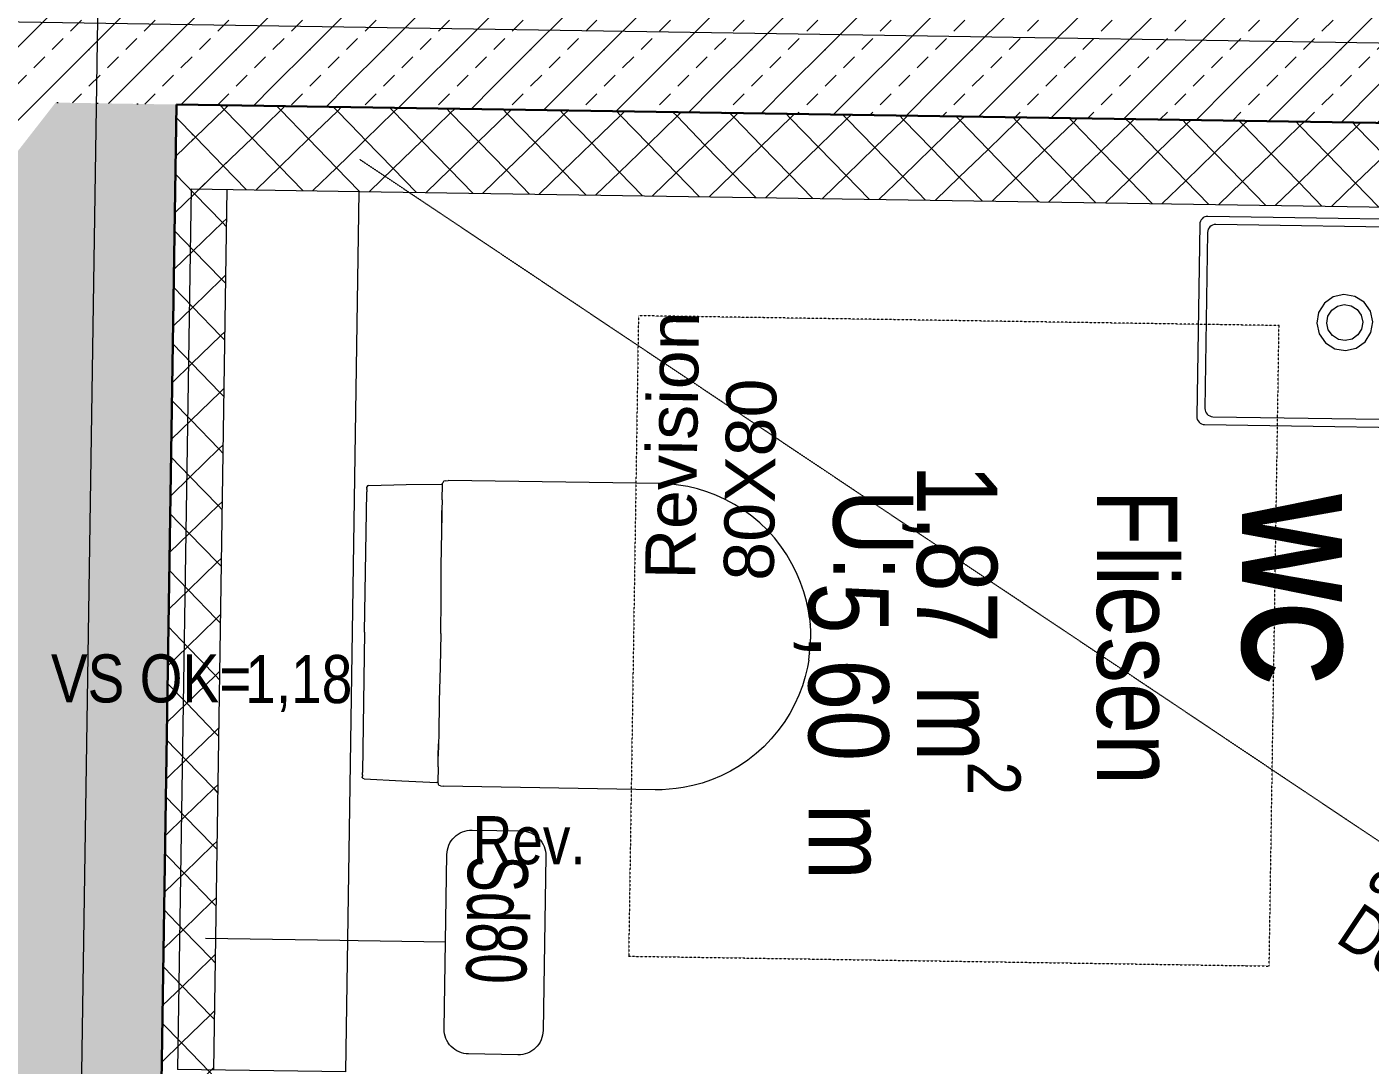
# Model space of a CAD drawing. Header units: metres. Extents: x -16782 to 57285, y -22997 to 18599.
# Drawn here: x -3548 to -1870, y 271 to 1568 of the extents above; entities that cross this region are included whole.
import ezdxf
from ezdxf.enums import TextEntityAlignment as Align

# ---------------------------------------------------------------- set-up
doc = ezdxf.new("R2010")
doc.units = ezdxf.units.M
doc.header["$MEASUREMENT"] = 0
doc.set_wipeout_variables(frame=1)
for name, pattern in [('Punktlinie weit', [0.05, 0, -0.05]), ('Strichlinie eng', [0.1, 0.075, -0.025]), ('Wipeout_Contour', [1, 0, -1])]:
    doc.linetypes.add(name, pattern=pattern)
for name, color, linetype in [('11__100 Achsraster', 7, 'Continuous'), ('120 Wand Innen tragend', 7, 'Continuous'), ('130 Wand Innen', 7, 'Continuous'), ('220 Bodenaufbau', 7, 'Continuous'), ('230 Decke abgehaengt', 7, 'Continuous'), ('540 Sanitaer Text', 7, 'Continuous'), ('540 Sanitaereinrichtung', 7, 'Continuous'), ('721  Revisionstür', 7, 'Continuous'), ('721  Revisionstür Text', 7, 'Continuous'), ('810 Raumstempel', 7, 'Continuous'), ('930 Beschriftung Allgemein', 7, 'Continuous'), ('936 Beschriftung Aufbauten', 7, 'Continuous'), ('Neubau_130 Wand Innen', 7, 'Continuous')]:
    doc.layers.add(name, color=color, linetype=linetype)
doc.styles.add('ERSTELLTER_STIL_1', font='ARIALN.TTF')
doc.styles.add('ERSTELLTER_STIL_2', font='arial.ttf')
doc.styles.add('ERSTELLTER_STIL_3', font='ARIALNB.TTF')
doc.styles.add('ERSTELLTER_STIL_4', font='arialbd.ttf')
doc.styles.add('ERSTELLTER_STIL_7', font='ARIALN.TTF', dxfattribs={"width": 0.8})
doc.linetypes.add('Grenze Bezirk', pattern='A,0,[2,22HAUS116_408 STG1 _ 1.Stock_IndexB_2026-08-161.Shx,S=0.001587,R=0,X=0,Y=0],-0.25,0', length=0.25)
pattern_1 = [(45, (0, 0), (-0.04596194, 0.04596194), [0.0195, -0.013]), (45, (-0.02298, 0.02298), (-0.04596194, 0.04596194), [0.065, 0])]
pattern_2 = [(314.1212, (0, 0), (0.03589344, 0.03480892), [0.05, 0]), (44.1212, (0, 0), (-0.03480892, 0.03589344), [0.05, 0])]
pattern_3 = [(224.1212, (0, 0), (-0.03480892, 0.03589344), [0.05, 0]), (314.1212, (0, 0), (0.03589344, 0.03480892), [0.05, 0])]

# ---------------------------------------------------------------- blocks, each defined once
blk = doc.blocks.new('Decke_3_1', base_point=(-14.8205, 13.5588))
at = {"layer": '220 Bodenaufbau', "color": 7, "linetype": 'Punktlinie weit', "lineweight": 13, "flags": 128}
blk.add_lwpolyline([(-5.3581, 14.9529), (-5.3847, 13.214), (-10.4535, 13.2918), (-10.3449, 15.2318), (-10.154, 18.6464), (-7.0883, 18.4749), (-6.9652, 20.6716), (-5.1784, 20.5714), (-5.3071, 18.2771)], close=True, dxfattribs=at)
blk = doc.blocks.new('Wand_13_1', base_point=(-7.1446, 11.9309))
at = {"layer": '130 Wand Innen', "color": 7, "linetype": 'Continuous', "lineweight": 13, "flags": 128}
blk.add_lwpolyline([(-7.3345, 13.2439), (-7.1245, 13.2407)], dxfattribs=at)
at = {"layer": 'Neubau_130 Wand Innen', "color": 7, "linetype": 'Continuous', "lineweight": 13}
for p, q in [((-7.1245, 13.2407), (-7.3345, 13.2439)), ((-7.3546, 11.9341), (-7.1446, 11.9309))]:
    blk.add_line(p, q, dxfattribs=at)
at = {"color": 254, "linetype": 'Wipeout_Contour', "lineweight": 0, "ltscale": 58.160541}
blk.add_wipeout([(-7.143, 12.0359), (-7.1261, 13.1357), (-7.3361, 13.1389), (-7.353, 12.0391)], dxfattribs=at).dxf.layer = '130 Wand Innen'
at = {"layer": '130 Wand Innen', "color": 7, "linetype": 'Continuous', "lineweight": 13, "flags": 128}
for points in [[(-7.3361, 13.1389), (-7.353, 12.0391)], [(-7.143, 12.0359), (-7.1261, 13.1357)]]:
    blk.add_lwpolyline(points, dxfattribs=at)
at = {"layer": 'Neubau_130 Wand Innen', "color": 7, "linetype": 'Continuous', "lineweight": 13}
for p, q in [((-7.3361, 13.1389), (-7.1261, 13.1357)), ((-7.143, 12.0359), (-7.353, 12.0391))]:
    blk.add_line(p, q, dxfattribs=at)
blk = doc.blocks.new('Wand_36_1', base_point=(-7.453, 13.3458))
at = {"layer": '120 Wand Innen tragend', "linetype": 'Continuous', "lineweight": 0, "true_color": 0x000000}
h = blk.add_hatch(dxfattribs=at)
h.set_pattern_fill('BETON__BEWEHRT_SN46_0001', color=18, style=0, pattern_type=2)
h.set_pattern_definition(pattern_1)
h.paths.add_polyline_path([(-7.5514, 13.4473), (-7.5545, 13.2473), (-7.5054, 13.2466), (-7.3514, 13.4442)])
h = blk.add_hatch(dxfattribs=at)
h.set_pattern_fill('BETON__BEWEHRT_SN46_0001', color=18, style=0, pattern_type=2)
h.set_pattern_definition(pattern_1)
h.paths.add_polyline_path([(-7.5054, 13.2466), (-7.3545, 13.2442), (-7.3514, 13.4442)])
h = blk.add_hatch(dxfattribs=at)
h.set_pattern_fill('BETON__BEWEHRT_SN46_0001', color=18, style=0, pattern_type=2)
h.set_pattern_definition(pattern_1)
h.paths.add_polyline_path([(-7.5054, 13.2466), (-7.5555, 13.1823), (-7.7572, 0.0305), (-7.5572, 0.0305), (-7.3545, 13.2442)])
h = blk.add_hatch(dxfattribs=at)
h.set_pattern_fill('BETON__BEWEHRT_SN46_0001', color=18, style=0, pattern_type=2)
h.set_pattern_definition(pattern_1)
h.paths.add_polyline_path([(-7.5555, 13.1823), (-7.5054, 13.2466), (-7.5545, 13.2473)])
at = {"layer": '120 Wand Innen tragend', "color": 7, "linetype": 'Continuous', "lineweight": 30, "flags": 128}
blk.add_lwpolyline([(-7.5572, 0.0305), (-7.3545, 13.2442)], dxfattribs=at)
blk = doc.blocks.new('Wand_52_1', base_point=(-7.353, 13.3442))
at = {"layer": '130 Wand Innen', "linetype": 'Continuous', "lineweight": 13, "true_color": 0xa7a7a7}
h = blk.add_hatch(dxfattribs=at)
h.set_pattern_fill('GIPSKARTONWAND_0001', color=253, style=0, pattern_type=2)
h.set_pattern_definition(pattern_2)
h.paths.add_polyline_path([(-7.3236, 11.0214), (-7.2895, 13.2432), (-7.3545, 13.2442), (-7.3886, 11.0224)])
h = blk.add_hatch(dxfattribs=at)
h.set_pattern_fill('GIPSKARTONWAND_0001', color=253, style=0, pattern_type=2)
h.set_pattern_definition(pattern_2)
h.paths.add_polyline_path([(-7.3886, 11.0224), (-7.3896, 10.9574), (-7.3236, 11.0214)])
h = blk.add_hatch(dxfattribs=at)
h.set_pattern_fill('GIPSKARTONWAND_0001', color=253, style=0, pattern_type=2)
h.set_pattern_definition(pattern_2)
h.paths.add_polyline_path([(-7.3236, 11.0214), (-7.3896, 10.9574), (-7.3246, 10.9564)])
at = {"layer": '130 Wand Innen', "color": 7, "linetype": 'Continuous', "lineweight": 13, "flags": 128}
for points in [[(-7.3545, 13.2442), (-7.3896, 10.9574)], [(-7.3545, 13.2442), (-7.2895, 13.2432)], [(-7.308, 12.0384), (-7.2911, 13.1383)], [(-7.3236, 11.0214), (-7.3096, 11.9334)], [(-7.3896, 10.9574), (-7.3246, 10.9564)]]:
    blk.add_lwpolyline(points, dxfattribs=at)
blk = doc.blocks.new('Wand_144_1', base_point=(-7.453, 13.3458))
at = {"layer": '120 Wand Innen tragend', "linetype": 'Continuous', "lineweight": 0, "true_color": 0x000000}
h = blk.add_hatch(dxfattribs=at)
h.set_pattern_fill('BETON__BEWEHRT_SN46_0001', color=18, style=0, pattern_type=2)
h.set_pattern_definition(pattern_1)
h.paths.add_polyline_path([(-5.5816, 13.4171), (-7.3514, 13.4442), (-7.3545, 13.2442), (-5.5847, 13.2171)])
at = {"layer": '120 Wand Innen tragend', "color": 7, "linetype": 'Continuous', "lineweight": 30, "flags": 128}
blk.add_lwpolyline([(-7.3545, 13.2442), (-5.5847, 13.2171)], dxfattribs=at)
blk = doc.blocks.new('Wand_145_1', base_point=(-7.3545, 13.2442))
at = {"layer": 'Neubau_130 Wand Innen', "linetype": 'Continuous', "lineweight": 13, "true_color": 0xa7a7a7}
h = blk.add_hatch(dxfattribs=at)
h.set_pattern_fill('GIPSKARTONWAND_0001', color=253, style=0, pattern_type=2)
h.set_pattern_definition(pattern_3)
h.paths.add_polyline_path([(-7.1261, 13.1357), (-7.1245, 13.2407), (-7.3345, 13.2439), (-7.3361, 13.1389)])
h = blk.add_hatch(dxfattribs=at)
h.set_pattern_fill('GIPSKARTONWAND_0001', color=253, style=0, pattern_type=2)
h.set_pattern_definition(pattern_3)
h.paths.add_polyline_path([(-5.4247, 13.2146), (-7.1245, 13.2407), (-7.1261, 13.1357), (-5.4263, 13.1096)])
at = {"layer": 'Neubau_130 Wand Innen', "color": 7, "linetype": 'Continuous', "lineweight": 13}
for p, q in [((-7.1245, 13.2407), (-7.3345, 13.2439)), ((-7.3361, 13.1389), (-7.1261, 13.1357))]:
    blk.add_line(p, q, dxfattribs=at)
at = {"layer": 'Neubau_130 Wand Innen', "color": 7, "linetype": 'Continuous', "lineweight": 13, "flags": 128}
for points in [[(-5.4247, 13.2146), (-7.1245, 13.2407)], [(-7.1261, 13.1357), (-5.4263, 13.1096)]]:
    blk.add_lwpolyline(points, dxfattribs=at)
blk = doc.blocks.new('Etikett_44_1', base_point=(-7.3291, 12.5826))
at = {"layer": '540 Sanitaer Text', "color": 7, "lineweight": 13, "insert": (-7.2686, 12.5566), "char_height": 0.06, "attachment_point": 1, "style": 'ERSTELLTER_STIL_1'}
blk.add_mtext('\\A1;{\\pql;\\pt0,1;\\fArial Narrow|b0|i0|c0|p0;\\W1.000000;1,18\\fArial Narrow|b0|i0|c0|p0;\\W1.000000;\\A1{\\H.66x;\\S^  ;}\\fArial Narrow|b0|i0|c0|p0;\\W1.000000;\\fArial Narrow|b0|i0|c0|p0;\\W1.000000;\\A1{\\H.66x;\\S^  ;}\\fArial Narrow|b0|i0|c0|p0;\\W1.000000;\\fArial Narrow|b0|i0|c0|p0;\\W1.000000;\\fArial Narrow|b0|i0|c0|p0;\\W1.000000;\\fArial Narrow|b0|i0|c0|p0;\\W1.000000;\\fArial Narrow|b0|i0|c0|p0;\\W1.000000;\\fArial Narrow|b0|i0|c0|p0;\\W1.000000;\\fArial Narrow|b0|i0|c0|p0;\\W1.000000;\\A1{\\H.66x;\\S^  ;}\\fArial Narrow|b0|i0|c0|p0;\\W1.000000;\\fArial Narrow|b0|i0|c0|p0;\\W1.000000;\\A1{\\H.66x;\\S^  ;}\\fArial Narrow|b0|i0|c0|p0;\\W1.000000;\\fArial Narrow|b0|i0|c0|p0;\\W1.000000;\\fArial Narrow|b0|i0|c0|p0;\\W1.000000;\\fArial Narrow|b0|i0|c0|p0;\\W1.000000;\\fArial Narrow|b0|i0|c0|p0;\\W1.000000;\\fArial Narrow|b0|i0|c0|p0;\\W1.000000;\\fArial Narrow|b0|i0|c0|p0;\\W1.000000;\\A1{\\H.66x;\\S^  ;}\\fArial Narrow|b0|i0|c0|p0;\\W1.000000;\\fArial Narrow|b0|i0|c0|p0;\\W1.000000;\\A1{\\H.66x;\\S^  ;}\\fArial Narrow|b0|i0|c0|p0;\\W1.000000;\\fArial Narrow|b0|i0|c0|p0;\\W1.000000;\\fArial Narrow|b0|i0|c0|p0;\\W1.000000;\\fArial Narrow|b0|i0|c0|p0;\\W1.000000;\\fArial Narrow|b0|i0|c0|p0;\\W1.000000;\\fArial Narrow|b0|i0|c0|p0;\\W1.000000;\\fArial Narrow|b0|i0|c0|p0;\\W1.000000;\\A1{\\H.66x;\\S^  ;}\\fArial Narrow|b0|i0|c0|p0;\\W1.000000;\\fArial Narrow|b0|i0|c0|p0;\\W1.000000;\\A1{\\H.66x;\\S^  ;}\\fArial Narrow|b0|i0|c0|p0;\\W1.000000;\\fArial Narrow|b0|i0|c0|p0;\\W1.000000;\\fArial Narrow|b0|i0|c0|p0;\\W1.000000;\\fArial Narrow|b0|i0|c0|p0;\\W1.000000;\\fArial Narrow|b0|i0|c0|p0;\\W1.000000;\\fArial Narrow|b0|i0|c0|p0;\\W1.000000;\\fArial Narrow|b0|i0|c0|p0;\\W1.000000;\\A1{\\H.66x;\\S^  ;}\\fArial Narrow|b0|i0|c0|p0;\\W1.000000;\\fArial Narrow|b0|i0|c0|p0;\\W1.000000;\\A1{\\H.66x;\\S^  ;}\\fArial Narrow|b0|i0|c0|p0;\\W1.000000;\\fArial Narrow|b0|i0|c0|p0;\\W1.000000;\\fArial Narrow|b0|i0|c0|p0;\\W1.000000;\\fArial Narrow|b0|i0|c0|p0;\\W1.000000;\\fArial Narrow|b0|i0|c0|p0;\\W1.000000;\\fArial Narrow|b0|i0|c0|p0;\\W1.000000;\\fArial Narrow|b0|i0|c0|p0;\\W1.000000;\\A1{\\H.66x;\\S^  ;}\\fArial Narrow|b0|i0|c0|p0;\\W1.000000;}', dxfattribs=at)
at = {"layer": '540 Sanitaer Text', "color": 7, "lineweight": 13, "style": 'ERSTELLTER_STIL_1'}
blk.add_attdef('sDescriptionElevation', text='', height=0.06, dxfattribs=at).set_placement((-7.5112, 12.5574), align=Align.TOP_LEFT)
blk = doc.blocks.new('WC_024_67_1', base_point=(-6.4206, 12.8101))
at = {"layer": '810 Raumstempel', "color": 7, "lineweight": 13, "char_height": 0.1, "attachment_point": 1, "rotation": 270, "style": 'ERSTELLTER_STIL_1'}
for s, insert in [('\\A1;{\\pql;\\pt0,0.05;\\fArial Narrow|b0|i0|c0|p0;\\W1.000000;1,87\\fArial Narrow|b0|i0|c0|p0;\\W1.000000;\\A1{\\H.66x;\\S^  ;}\\fArial Narrow|b0|i0|c0|p0;\\W1.000000; m\\fArial Narrow|b0|i0|c0|p0;\\W1.000000;\\A1{\\H.66x;\\S2^  ;}}', (-6.3003, 12.7949)), ('\\A1;{\\pql;\\pt0,0.05;\\fArial Narrow|b0|i0|c0|p0;\\W1.000000;5,60\\fArial Narrow|b0|i0|c0|p0;\\W1.000000;\\A1{\\H.66x;\\S^  ;}\\fArial Narrow|b0|i0|c0|p0;\\W1.000000; m\\fArial Narrow|b0|i0|c0|p0;\\W1.000000;\\A1{\\H.66x;\\S^  ;}}', (-6.465, 12.647))]:
    blk.add_mtext(s, dxfattribs=dict(at, insert=insert))
at = {"layer": '810 Raumstempel', "color": 7, "lineweight": 13}
for tag, height, style, p in [('DUMMY_892', 0.1, 'ERSTELLTER_STIL_1', (-6.2694, 12.7949)), ('DUMMY_891', 0.1, 'ERSTELLTER_STIL_1', (-6.1047, 12.7949)), ('perimeterCode', 0.1, 'ERSTELLTER_STIL_1', (-6.4341, 12.7636)), ('stFloorCovering', 0.1, 'ERSTELLTER_STIL_1', (-6.1047, 12.7636)), ('ROOM_NAME', 0.125, 'ERSTELLTER_STIL_3', (-5.8988, 12.758)), ('DUMMY_890', 0.125, 'ERSTELLTER_STIL_3', (-5.8988, 12.5539))]:
    blk.add_attdef(tag, text='', height=height, rotation=270, dxfattribs=dict(at, style=style)).set_placement(p, align=Align.TOP_LEFT)
blk = doc.blocks.new('Morph_7_1')
at = {"layer": '540 Sanitaereinrichtung', "color": 7, "linetype": 'Continuous', "lineweight": 13, "flags": 128}
for points in [[(-5.6795, 13.0956), (-5.681, 13.0969), (-5.6827, 13.0978), (-5.6846, 13.0984), (-5.6865, 13.0986), (-6.0665, 13.1045), (-6.0684, 13.1043), (-6.0703, 13.1038), (-6.0721, 13.1029), (-6.0736, 13.1016), (-6.0749, 13.1002), (-6.0758, 13.0984), (-6.0764, 13.0966), (-6.0766, 13.0946), (-6.0803, 12.8547), (-6.0802, 12.8527), (-6.0796, 12.8508), (-6.0787, 12.8491), (-6.0775, 12.8475), (-6.076, 12.8463), (-6.0743, 12.8453), (-6.0724, 12.8447), (-6.0705, 12.8445), (-5.6905, 12.8387), (-5.6886, 12.8388), (-5.6867, 12.8394), (-5.6849, 12.8403), (-5.6834, 12.8415), (-5.6821, 12.843), (-5.6812, 12.8447), (-5.6806, 12.8466), (-5.6804, 12.8485), (-5.6767, 13.0885), (-5.6768, 13.0904), (-5.6774, 13.0923), (-5.6783, 13.0941)], [(-5.7804, 13.0856), (-5.7816, 13.0872), (-5.7831, 13.0884), (-5.7849, 13.0894), (-5.7867, 13.09), (-5.7887, 13.0902), (-6.0566, 13.0943), (-6.0586, 13.0942), (-6.0605, 13.0936), (-6.0622, 13.0927), (-6.0638, 13.0915), (-6.065, 13.09), (-6.066, 13.0883), (-6.0666, 13.0864), (-6.0668, 13.0845), (-6.0702, 12.8645), (-6.07, 12.8625), (-6.0695, 12.8607), (-6.0686, 12.8589), (-6.0673, 12.8574), (-6.0659, 12.8561), (-6.0641, 12.8552), (-6.0623, 12.8546), (-6.0603, 12.8543), (-5.7924, 12.8502), (-5.7904, 12.8504), (-5.7885, 12.8509), (-5.7868, 12.8518), (-5.7852, 12.8531), (-5.784, 12.8545), (-5.783, 12.8563), (-5.7824, 12.8581), (-5.7822, 12.8601), (-5.7788, 13.0801), (-5.779, 13.082), (-5.7795, 13.0839)], [(-5.8714, 12.9972), (-5.883, 13.0045), (-5.8965, 13.0068), (-5.9098, 13.0038), (-5.9209, 12.9959), (-5.9282, 12.9843), (-5.9305, 12.9709), (-5.9275, 12.9576), (-5.9196, 12.9464), (-5.908, 12.9391), (-5.8945, 12.9368), (-5.8812, 12.9399), (-5.8701, 12.9478), (-5.8628, 12.9593), (-5.8605, 12.9728), (-5.8635, 12.9861)], [(-5.8875, 12.9928), (-5.88, 12.9882), (-5.875, 12.981), (-5.873, 12.9724), (-5.8745, 12.9638), (-5.8792, 12.9564), (-5.8863, 12.9513), (-5.8949, 12.9493), (-5.9035, 12.9508), (-5.911, 12.9555), (-5.916, 12.9627), (-5.918, 12.9712), (-5.9165, 12.9799), (-5.9118, 12.9873), (-5.9047, 12.9924), (-5.8961, 12.9943)], [(-5.7365, 12.9823), (-5.7423, 12.9859), (-5.749, 12.9871), (-5.7557, 12.9856), (-5.7612, 12.9816), (-5.7649, 12.9758), (-5.766, 12.9691), (-5.7645, 12.9624), (-5.7606, 12.9569), (-5.7548, 12.9532), (-5.748, 12.9521), (-5.7414, 12.9536), (-5.7358, 12.9575), (-5.7322, 12.9633), (-5.731, 12.9701), (-5.7325, 12.9767)]]:
    blk.add_lwpolyline(points, close=True, dxfattribs=at)
blk = doc.blocks.new('Standard-Rastermarker_8')
at = {"layer": '11__100 Achsraster', "color": 8, "linetype": 'Grenze Bezirk', "lineweight": 5}
for p, q in [((1.041, 0), (13.7398, 0)), ((13.7398, 0), (14.7808, 0))]:
    blk.add_line(p, q, dxfattribs=at)
at = {"layer": '11__100 Achsraster', "color": 8, "lineweight": 5, "style": 'ERSTELLTER_STIL_4'}
blk.add_attdef('AC_MarkerText_1', text='', height=0.2, rotation=270.8788, dxfattribs=at).set_placement((-0.1043, -0.0435), align=Align.TOP_CENTER)
blk = doc.blocks.new('Standard-Rastermarker_10')
at = {"layer": '11__100 Achsraster', "color": 8, "linetype": 'Grenze Bezirk', "lineweight": 5}
blk.add_line((1, 0), (21.1271, 0), dxfattribs=at)
at = {"layer": '11__100 Achsraster', "color": 8, "lineweight": 5, "style": 'ERSTELLTER_STIL_4'}
blk.add_attdef('AC_MarkerText_1', text='', height=0.2, rotation=0.8788, dxfattribs=at).set_placement((22.3749, 0.1), align=Align.TOP_CENTER)
blk = doc.blocks.new('Villeroy_Boch-Subway_Washdown_WC-3D_5')
at = {"layer": '540 Sanitaereinrichtung', "color": 7, "linetype": 'Continuous', "lineweight": 13}
for p, q in [((0.1644, 0.5549), (0.1556, 0.5535)), ((0.1644, 0.5549), (0.1732, 0.5559)), ((0.1645, 0.5549), (0.1644, 0.5549)), ((0.1645, 0.5549), (0.1644, 0.5549)), ((0.1644, 0.5549), (0.1645, 0.5549)), ((0.1644, 0.5549), (0.1645, 0.5549)), ((0.1732, 0.5559), (0.1729, 0.5559)), ((0.1732, 0.5559), (0.1821, 0.5566)), ((0.1821, 0.5566), (0.1909, 0.5566)), ((0.1996, 0.5566), (0.1909, 0.5566)), ((0.2085, 0.5559), (0.1996, 0.5566)), ((0.2173, 0.5549), (0.2085, 0.5559)), ((0.2085, 0.5559), (0.2088, 0.5559)), ((0.2172, 0.5549), (0.2173, 0.5549)), ((0.2172, 0.5549), (0.2173, 0.5549)), ((0.2173, 0.5549), (0.2172, 0.5549)), ((0.2173, 0.5549), (0.2172, 0.5549)), ((0.2173, 0.5549), (0.2261, 0.5535)), ((0.1087, 0.5382), (0.0972, 0.5322)), ((0.1205, 0.5433), (0.1087, 0.5382)), ((0.1321, 0.5475), (0.1205, 0.5433)), ((0.1438, 0.5509), (0.1321, 0.5475)), ((0.1556, 0.5535), (0.1438, 0.5509)), ((0.2261, 0.5535), (0.2379, 0.5509)), ((0.2379, 0.5509), (0.2497, 0.5475)), ((0.2497, 0.5475), (0.2612, 0.5433)), ((0.2612, 0.5433), (0.273, 0.5382)), ((0.273, 0.5382), (0.2845, 0.5322)), ((0.0861, 0.5255), (0.0754, 0.5179)), ((0.0972, 0.5322), (0.0861, 0.5255)), ((0.2845, 0.5322), (0.2957, 0.5255)), ((0.2957, 0.5255), (0.3063, 0.5179)), ((0.0652, 0.5097), (0.0557, 0.5008)), ((0.0754, 0.5179), (0.0652, 0.5097)), ((0.3063, 0.5179), (0.3165, 0.5097)), ((0.3165, 0.5097), (0.3261, 0.5008)), ((0.0467, 0.4912), (0.0385, 0.481)), ((0.0557, 0.5008), (0.0467, 0.4912)), ((0.3261, 0.5008), (0.335, 0.4912)), ((0.335, 0.4912), (0.3433, 0.481)), ((0.0309, 0.4704), (0.0242, 0.4592)), ((0.0385, 0.481), (0.0309, 0.4704)), ((0.3433, 0.481), (0.3508, 0.4704)), ((0.3508, 0.4704), (0.3575, 0.4592)), ((0.0242, 0.4592), (0.0182, 0.4477)), ((0.3575, 0.4592), (0.3635, 0.4477)), ((0.0182, 0.4477), (0.0131, 0.4359)), ((0.3635, 0.4477), (0.3686, 0.4359)), ((0.0089, 0.4244), (0.0055, 0.4126)), ((0.0131, 0.4359), (0.0089, 0.4244)), ((0.3686, 0.4359), (0.3728, 0.4244)), ((0.3728, 0.4244), (0.3762, 0.4126)), ((0.0055, 0.4126), (0.0029, 0.4008)), ((0.3762, 0.4126), (0.3788, 0.4008)), ((0.0015, 0.392), (0.0005, 0.3832)), ((0.0029, 0.4008), (0.0015, 0.392)), ((0.3788, 0.4008), (0.3802, 0.392)), ((0.3802, 0.392), (0.3812, 0.3832)), ((-0.0001, 0.3743), (-0.0003, 0.3656)), ((0.0005, 0.3832), (-0.0001, 0.3743)), ((0.3812, 0.3832), (0.3819, 0.3743)), ((0.3819, 0.3743), (0.3821, 0.3656)), ((-0.0003, 0.3656), (-0.0001, 0.1012)), ((0.3821, 0.3656), (0.3818, 0.1012)), ((0.0002, 0.0976), (-0.0001, 0.1012)), ((0.3815, 0.0976), (0.3818, 0.1012)), ((0.0002, 0.0976), (0.0009, 0.096)), ((0.0009, 0.096), (0.0012, 0.0956)), ((0.0012, 0.0956), (0.0021, 0.0951)), ((0.0021, 0.0951), (0.003, 0.0945)), ((0.0044, 0.0943), (0.003, 0.0945)), ((0.0242, 0.0941), (0.0044, 0.0943)), ((0.0044, 0.0942), (0.0044, 0.0929)), ((0.0058, 0.0491), (0.0044, 0.0929)), ((0.0242, 0.0941), (0.0365, 0.0941)), ((0.0242, 0.0941), (0.0376, 0.0941)), ((0.0365, 0.0941), (0.0527, 0.0941)), ((0.0365, 0.0941), (0.0376, 0.0941)), ((0.0527, 0.0941), (0.0376, 0.0941)), ((0.0643, 0.0943), (0.0527, 0.0941)), ((0.0527, 0.0941), (0.0527, 0.0941)), ((0.1065, 0.0942), (0.0643, 0.0943)), ((0.1486, 0.0949), (0.1065, 0.0942)), ((0.1909, 0.0949), (0.1486, 0.0949)), ((0.1909, 0.0949), (0.2331, 0.0949)), ((0.2331, 0.0949), (0.2752, 0.0942)), ((0.2752, 0.0942), (0.3174, 0.0943)), ((0.3174, 0.0943), (0.329, 0.0941)), ((0.329, 0.0941), (0.3442, 0.0941)), ((0.3291, 0.0941), (0.329, 0.0941)), ((0.3453, 0.0941), (0.329, 0.0941)), ((0.3575, 0.0941), (0.3442, 0.0941)), ((0.3453, 0.0941), (0.3442, 0.0941)), ((0.3575, 0.0941), (0.3453, 0.0941)), ((0.3575, 0.0941), (0.3773, 0.0943)), ((0.3759, 0.0491), (0.3773, 0.0929)), ((0.3773, 0.0943), (0.3787, 0.0945)), ((0.3773, 0.0942), (0.3773, 0.0929)), ((0.3796, 0.0951), (0.3787, 0.0945)), ((0.3805, 0.0956), (0.3796, 0.0951)), ((0.3808, 0.096), (0.3805, 0.0956)), ((0.3815, 0.0976), (0.3808, 0.096)), ((0.0077, 0.0022), (0.0058, 0.0491)), ((0.374, 0.0022), (0.3759, 0.0491)), ((0.0077, 0.0022), (0.0082, 0.0008)), ((0.0082, 0.0008), (0.0093, -0.0002)), ((0.3735, 0.0008), (0.3724, -0.0002)), ((0.374, 0.0022), (0.3735, 0.0008)), ((0.0093, -0.0002), (0.0098, -0.0002)), ((0.0105, -0.0002), (0.0098, -0.0002)), ((0.0105, -0.0002), (0.0115, -0.0002)), ((0.0128, -0.0002), (0.0115, -0.0002)), ((0.0128, -0.0002), (0.0142, -0.0002)), ((0.0142, -0.0002), (0.0157, -0.0002)), ((0.1909, -0.0002), (0.0157, -0.0002)), ((0.1909, -0.0002), (0.366, -0.0002)), ((0.3675, -0.0002), (0.366, -0.0002)), ((0.3689, -0.0002), (0.3675, -0.0002)), ((0.3689, -0.0002), (0.3702, -0.0002)), ((0.3712, -0.0002), (0.3702, -0.0002)), ((0.3712, -0.0002), (0.372, -0.0002)), ((0.3724, -0.0002), (0.372, -0.0002))]:
    blk.add_line(p, q, dxfattribs=at)
blk = doc.blocks.new('Etikett_72_1', base_point=(-7.3183, 12.2031))
at = {"layer": '936 Beschriftung Aufbauten', "color": 7, "linetype": 'Continuous', "lineweight": 13}
blk.add_line((-7.3183, 12.2031), (-7.0184, 12.1985), dxfattribs=at)
at = {"layer": '936 Beschriftung Aufbauten', "color": 7, "linetype": 'Continuous', "lineweight": 13, "flags": 128}
blk.add_lwpolyline([(-7.0167, 12.3074, -0.414214), (-6.9853, 12.3378), (-6.9236, 12.3369, -0.414214), (-6.8932, 12.3055), (-6.8965, 12.0877, -0.414214), (-6.9279, 12.0573), (-6.9896, 12.0583, -0.414214), (-7.02, 12.0896)], format="xyb", close=True, dxfattribs=at)
at = {"layer": '936 Beschriftung Aufbauten', "color": 7, "lineweight": 13, "insert": (-6.9153, 12.3059), "char_height": 0.075, "attachment_point": 1, "rotation": 269.1212, "style": 'ERSTELLTER_STIL_7'}
blk.add_mtext('\\A1;{\\pqj;\\pt0,1;\\fArial Narrow|b0|i0|c0|p0;\\W0.800000;Sd80 \\fArial Narrow|b0|i0|c0|p0;\\W0.800000;\\A1{\\H.66x;\\S^  ;}\\fArial Narrow|b0|i0|c0|p0;\\W0.800000;\\fArial Narrow|b0|i0|c0|p0;\\W0.800000;\\A1{\\H.66x;\\S^  ;}\\fArial Narrow|b0|i0|c0|p0;\\W0.800000;\\fArial Narrow|b0|i0|c0|p0;\\W0.800000;\\fArial Narrow|b0|i0|c0|p0;\\W0.800000;\\fArial Narrow|b0|i0|c0|p0;\\W0.800000;\\fArial Narrow|b0|i0|c0|p0;\\W0.800000;\\fArial Narrow|b0|i0|c0|p0;\\W0.800000;\\fArial Narrow|b0|i0|c0|p0;\\W0.800000;\\fArial Narrow|b0|i0|c0|p0;\\W0.800000;\\fArial Narrow|b0|i0|c0|p0;\\W0.800000;\\fArial Narrow|b0|i0|c0|p0;\\W0.800000;\\fArial Narrow|b0|i0|c0|p0;\\W0.800000;\\fArial Narrow|b0|i0|c0|p0;\\W0.800000;\\fArial Narrow|b0|i0|c0|p0;\\W0.800000;\\fArial Narrow|b0|i0|c0|p0;\\W0.800000;\\fArial Narrow|b0|i0|c0|p0;\\W0.800000;\\fArial Narrow|b0|i0|c0|p0;\\W0.800000;\\fArial Narrow|b0|i0|c0|p0;\\W0.800000;\\fArial Narrow|b0|i0|c0|p0;\\W0.800000;\\fArial Narrow|b0|i0|c0|p0;\\W0.800000;\\fArial Narrow|b0|i0|c0|p0;\\W0.800000;\\fArial Narrow|b0|i0|c0|p0;\\W0.800000;\\fArial Narrow|b0|i0|c0|p0;\\W0.800000;\\fArial Narrow|b0|i0|c0|p0;\\W0.800000;\\fArial Narrow|b0|i0|c0|p0;\\W0.800000;\\fArial Narrow|b0|i0|c0|p0;\\W0.800000;\\fArial Narrow|b0|i0|c0|p0;\\W0.800000;\\fArial Narrow|b0|i0|c0|p0;\\W0.800000;\\fArial Narrow|b0|i0|c0|p0;\\W0.800000;\\fArial Narrow|b0|i0|c0|p0;\\W0.800000;\\fArial Narrow|b0|i0|c0|p0;\\W0.800000;\\fArial Narrow|b0|i0|c0|p0;\\W0.800000;\\fArial Narrow|b0|i0|c0|p0;\\W0.800000;\\fArial Narrow|b0|i0|c0|p0;\\W0.800000;\\fArial Narrow|b0|i0|c0|p0;\\W0.800000;\\fArial Narrow|b0|i0|c0|p0;\\W0.800000;\\fArial Narrow|b0|i0|c0|p0;\\W0.800000;\\fArial Narrow|b0|i0|c0|p0;\\W0.800000;\\fArial Narrow|b0|i0|c0|p0;\\W0.800000;\\fArial Narrow|b0|i0|c0|p0;\\W0.800000;\\fArial Narrow|b0|i0|c0|p0;\\W0.800000;\\fArial Narrow|b0|i0|c0|p0;\\W0.800000;\\fArial Narrow|b0|i0|c0|p0;\\W0.800000;\\fArial Narrow|b0|i0|c0|p0;\\W0.800000;\\fArial Narrow|b0|i0|c0|p0;\\W0.800000;}', dxfattribs=at)

msp = doc.modelspace()

# ---------------------------------------------------------------- linework, layer by layer
at = {"layer": '721  Revisionstür', "color": 182, "linetype": 'Strichlinie eng', "lineweight": 5, "true_color": 0x4b06db}
msp.add_lwpolyline([(-1996.235, 395.081), (-1983.965, 1194.987), (-2783.871, 1207.257), (-2796.141, 407.351)], close=True, dxfattribs=at)

# ---------------------------------------------------------------- block references
at = {"layer": '220 Bodenaufbau', "color": 7, "linetype": 'Punktlinie weit', "lineweight": 13, "xscale": 1000, "yscale": 1000, "zscale": 1000}
msp.add_blockref('Decke_3_1', (-10826.948, 1785.685), dxfattribs=at)
at = {"layer": '540 Sanitaereinrichtung', "linetype": 'Continuous', "lineweight": 0, "xscale": 1000, "yscale": 1000, "zscale": 1000}
msp.add_blockref('Morph_7_1', (3993.599, -11773.101), dxfattribs=at)
at = {"layer": '810 Raumstempel', "color": 7, "linetype": 'Continuous', "lineweight": 13, "xscale": 1000, "yscale": 1000, "zscale": 1000}
msp.add_blockref('WC_024_67_1', (-2427.031, 1036.99), dxfattribs=at).add_auto_attribs({'ROOM_NAME': 'WC', 'stFloorCovering': 'Fliesen', 'perimeterCode': 'U: '})

# ---------------------------------------------------------------- texts
at = {"layer": '721  Revisionstür Text', "color": 182, "linetype": 'Continuous', "lineweight": 5, "true_color": 0x4b06db, "insert": (-2775.633, 878.381), "char_height": 62.5, "attachment_point": 1, "rotation": 89.121193, "line_spacing_factor": 0.940454, "style": 'ERSTELLTER_STIL_2'}
msp.add_mtext('\\A1;{\\pql;\\fArial|b0|i0|c0|p0;\\W1.000000;Rev\\fArial|b0|i0|c0|p0;\\W1.000000;ision\\P\\pql;\\fArial|b0|i0|c0|p0;\\W1.000000;80X80}', dxfattribs=at)
at = {"layer": '930 Beschriftung Allgemein', "color": 7, "linetype": 'Continuous', "lineweight": 13, "insert": (-2849.748, 582.273), "char_height": 60, "attachment_point": 3, "style": 'ERSTELLTER_STIL_1'}
msp.add_mtext('\\A1;{\\pqr;\\fArial Narrow|b0|i0|c0|p0;\\W1.000000;Rev.}', dxfattribs=at)
at = {"layer": '930 Beschriftung Allgemein', "color": 7, "linetype": 'Continuous', "lineweight": 13, "insert": (-1756.55, 487.977), "char_height": 60, "attachment_point": 2, "rotation": 326.21595, "line_spacing_factor": 0.795407, "style": 'ERSTELLTER_STIL_1'}
msp.add_mtext('\\A1;{\\pqc;\\fArial Narrow|b0|i0|c0|p0;\\W1.000000;abgeh. \\P\\pqc;\\fArial Narrow|b0|i0|c0|p0;\\W1.000000;Decke}', dxfattribs=at)

# ---------------------------------------------------------------- next in the draw order: block references
at = {"layer": '130 Wand Innen', "color": 7, "lineweight": 30, "xscale": 1000, "yscale": 1000, "zscale": 1000}
msp.add_blockref('Wand_13_1', (-3151.015, 157.764), dxfattribs=at)

# ---------------------------------------------------------------- next in the draw order: linework, layer by layer
at = {"layer": '230 Decke abgehaengt', "color": 7, "linetype": 'Strichlinie eng', "lineweight": 13, "flags": 128}
msp.add_lwpolyline([(-3131.92, 1402.618), (-1448.992, 276.673)], dxfattribs=at)

# ---------------------------------------------------------------- next in the draw order: block references
at = {"layer": '11__100 Achsraster', "color": 7, "linetype": 'Continuous', "lineweight": 18, "xscale": 999.9999999999995, "yscale": 999.9999999999995, "zscale": 999.9999999999995}
for name, p, rotation in [('Standard-Rastermarker_10', (-3409.643, 4813.206), 269.1211930973006), ('Standard-Rastermarker_8', (-16268.641, 1769.145), 359.1211930973007)]:
    msp.add_blockref(name, p, dxfattribs=dict(at, rotation=rotation))
at = {"layer": '120 Wand Innen tragend', "color": 7, "lineweight": 30, "xscale": 1000, "yscale": 1000, "zscale": 1000}
for name in ['Wand_36_1', 'Wand_144_1']:
    msp.add_blockref(name, (-3459.351, 1572.66), dxfattribs=at)
at = {"layer": '130 Wand Innen', "color": 7, "lineweight": 30, "xscale": 1000, "yscale": 1000, "zscale": 1000}
msp.add_blockref('Wand_52_1', (-3359.363, 1571.126), dxfattribs=at)
at = {"layer": '540 Sanitaer Text', "color": 7, "linetype": 'Continuous', "lineweight": 13, "xscale": 1000, "yscale": 1000, "zscale": 1000}
msp.add_blockref('Etikett_44_1', (-3335.478, 809.494), dxfattribs=at).add_auto_attribs({'sDescriptionElevation': 'VS OK='})
at = {"layer": '540 Sanitaereinrichtung', "color": 7, "linetype": 'Continuous', "lineweight": 13, "xscale": 999.9999999999995, "yscale": 999.9999999999995, "zscale": 999.9999999999995, "rotation": 269.1211930973006}
msp.add_blockref('Villeroy_Boch-Subway_Washdown_WC-3D_5', (-3122.81, 1002.929), dxfattribs=at)
at = {"layer": '936 Beschriftung Aufbauten', "color": 12, "linetype": 'Continuous', "lineweight": 13, "true_color": 0xcc0000, "xscale": 1000, "yscale": 1000, "zscale": 1000}
msp.add_blockref('Etikett_72_1', (-3324.728, 430.034), dxfattribs=at)
at = {"layer": 'Neubau_130 Wand Innen', "color": 7, "lineweight": 30, "xscale": 1000, "yscale": 1000, "zscale": 1000}
msp.add_blockref('Wand_145_1', (-3360.896, 1471.138), dxfattribs=at)

doc.saveas('drawing.dxf')
